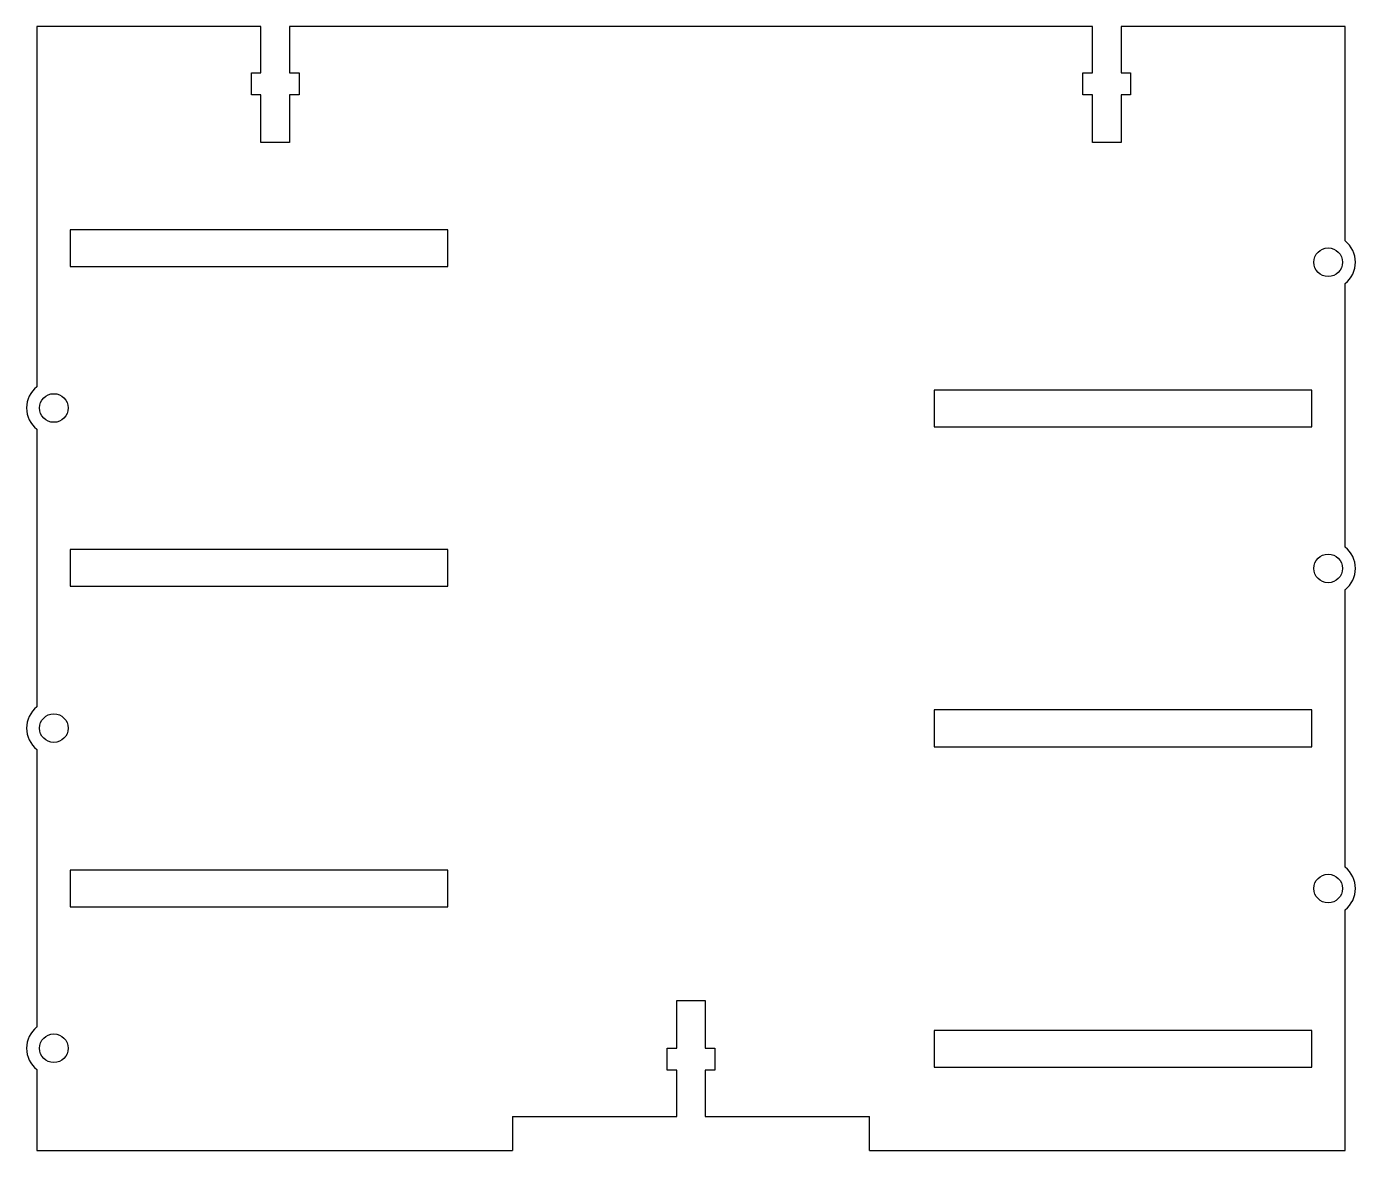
# Model space of a CAD drawing. Header units: millimetres. Extents: x -194 to 2, y 0 to 165.
import ezdxf

# ---------------------------------------------------------------- set-up
doc = ezdxf.new("R2010")
doc.units = ezdxf.units.MM

msp = doc.modelspace()

# ---------------------------------------------------------------- linework, layer by layer
at = {"color": 7, "linetype": 'Continuous', "lineweight": 25}
for p, q in [((-192, 165), (-192, 112.12)), ((-159.1, 165), (-192, 165)), ((-159.1, 158.2), (-159.1, 165)), ((-154.9, 165), (-154.9, 158.2)), ((-37.1, 165), (-154.9, 165)), ((-37.1, 158.2), (-37.1, 165)), ((-32.9, 165), (-32.9, 158.2)), ((0, 165), (-32.9, 165)), ((0, 133.52), (0, 165)), ((-160.5, 158.2), (-159.1, 158.2)), ((-160.5, 155), (-160.5, 158.2)), ((-154.9, 158.2), (-153.5, 158.2)), ((-153.5, 158.2), (-153.5, 155)), ((-38.5, 158.2), (-37.1, 158.2)), ((-38.5, 155), (-38.5, 158.2)), ((-32.9, 158.2), (-31.5, 158.2)), ((-31.5, 158.2), (-31.5, 155)), ((-159.1, 155), (-160.5, 155)), ((-159.1, 148), (-159.1, 155)), ((-154.9, 155), (-154.9, 148)), ((-153.5, 155), (-154.9, 155)), ((-37.1, 155), (-38.5, 155)), ((-37.1, 148), (-37.1, 155)), ((-32.9, 155), (-32.9, 148)), ((-31.5, 155), (-32.9, 155)), ((-154.9, 148), (-159.1, 148)), ((-32.9, 148), (-37.1, 148)), ((-131.7, 135.18), (-187.1, 135.18)), ((-187.1, 135.18), (-187.1, 129.78)), ((-131.7, 129.78), (-131.7, 135.18)), ((-187.1, 129.78), (-131.7, 129.78)), ((0, 88.57), (0, 127.28)), ((-4.9, 111.62), (-60.3, 111.62)), ((-60.3, 111.62), (-60.3, 106.22)), ((-4.9, 106.22), (-4.9, 111.62)), ((-192, 105.88), (-192, 65.12)), ((-60.3, 106.22), (-4.9, 106.22)), ((-187.1, 88.22), (-187.1, 82.83)), ((-131.7, 88.22), (-187.1, 88.22)), ((-131.7, 82.83), (-131.7, 88.22)), ((-187.1, 82.83), (-131.7, 82.83)), ((0, 41.57), (0, 82.33)), ((-60.3, 64.67), (-60.3, 59.27)), ((-4.9, 64.67), (-60.3, 64.67)), ((-4.9, 59.27), (-4.9, 64.67)), ((-192, 58.88), (-192, 18.12)), ((-60.3, 59.27), (-4.9, 59.27)), ((-131.7, 41.17), (-187.1, 41.17)), ((-187.1, 41.17), (-187.1, 35.77)), ((-131.7, 35.77), (-131.7, 41.17)), ((-187.1, 35.77), (-131.7, 35.77)), ((0, 0), (0, 35.33)), ((-98.1, 22), (-93.9, 22)), ((-98.1, 15), (-98.1, 22)), ((-93.9, 22), (-93.9, 15)), ((-4.9, 17.62), (-60.3, 17.62)), ((-60.3, 17.62), (-60.3, 12.22)), ((-4.9, 12.22), (-4.9, 17.62)), ((-99.5, 15), (-98.1, 15)), ((-99.5, 11.8), (-99.5, 15)), ((-93.9, 15), (-92.5, 15)), ((-92.5, 15), (-92.5, 11.8)), ((-192, 11.88), (-192, 0)), ((-98.1, 11.8), (-99.5, 11.8)), ((-98.1, 5), (-98.1, 11.8)), ((-93.9, 11.8), (-93.9, 5)), ((-92.5, 11.8), (-93.9, 11.8)), ((-60.3, 12.22), (-4.9, 12.22)), ((-122.2, 5), (-98.1, 5)), ((-122.2, 5), (-122.2, 0)), ((-93.9, 5), (-69.8, 5)), ((-69.8, 0), (-69.8, 5)), ((-192, 0), (-122.2, 0)), ((-69.8, 0), (0, 0))]:
    msp.add_line(p, q, dxfattribs=at)
for centre in [(-2.5, 130.4), (-189.5, 109), (-2.5, 85.45), (-189.5, 62), (-2.5, 38.45), (-189.5, 15)]:
    msp.add_circle(centre, 2.1, dxfattribs=at)
for centre, start, end in [((-2.5, 130.4), 308.6822, 51.3178), ((-189.5, 109), 128.6822, 231.3178), ((-2.5, 85.45), 308.6822, 51.3178), ((-189.5, 62), 128.6822, 231.3178), ((-2.5, 38.45), 308.6822, 51.3178), ((-189.5, 15), 128.6822, 231.3178)]:
    msp.add_arc(centre, 4, start, end, dxfattribs=at)

doc.saveas('drawing.dxf')
